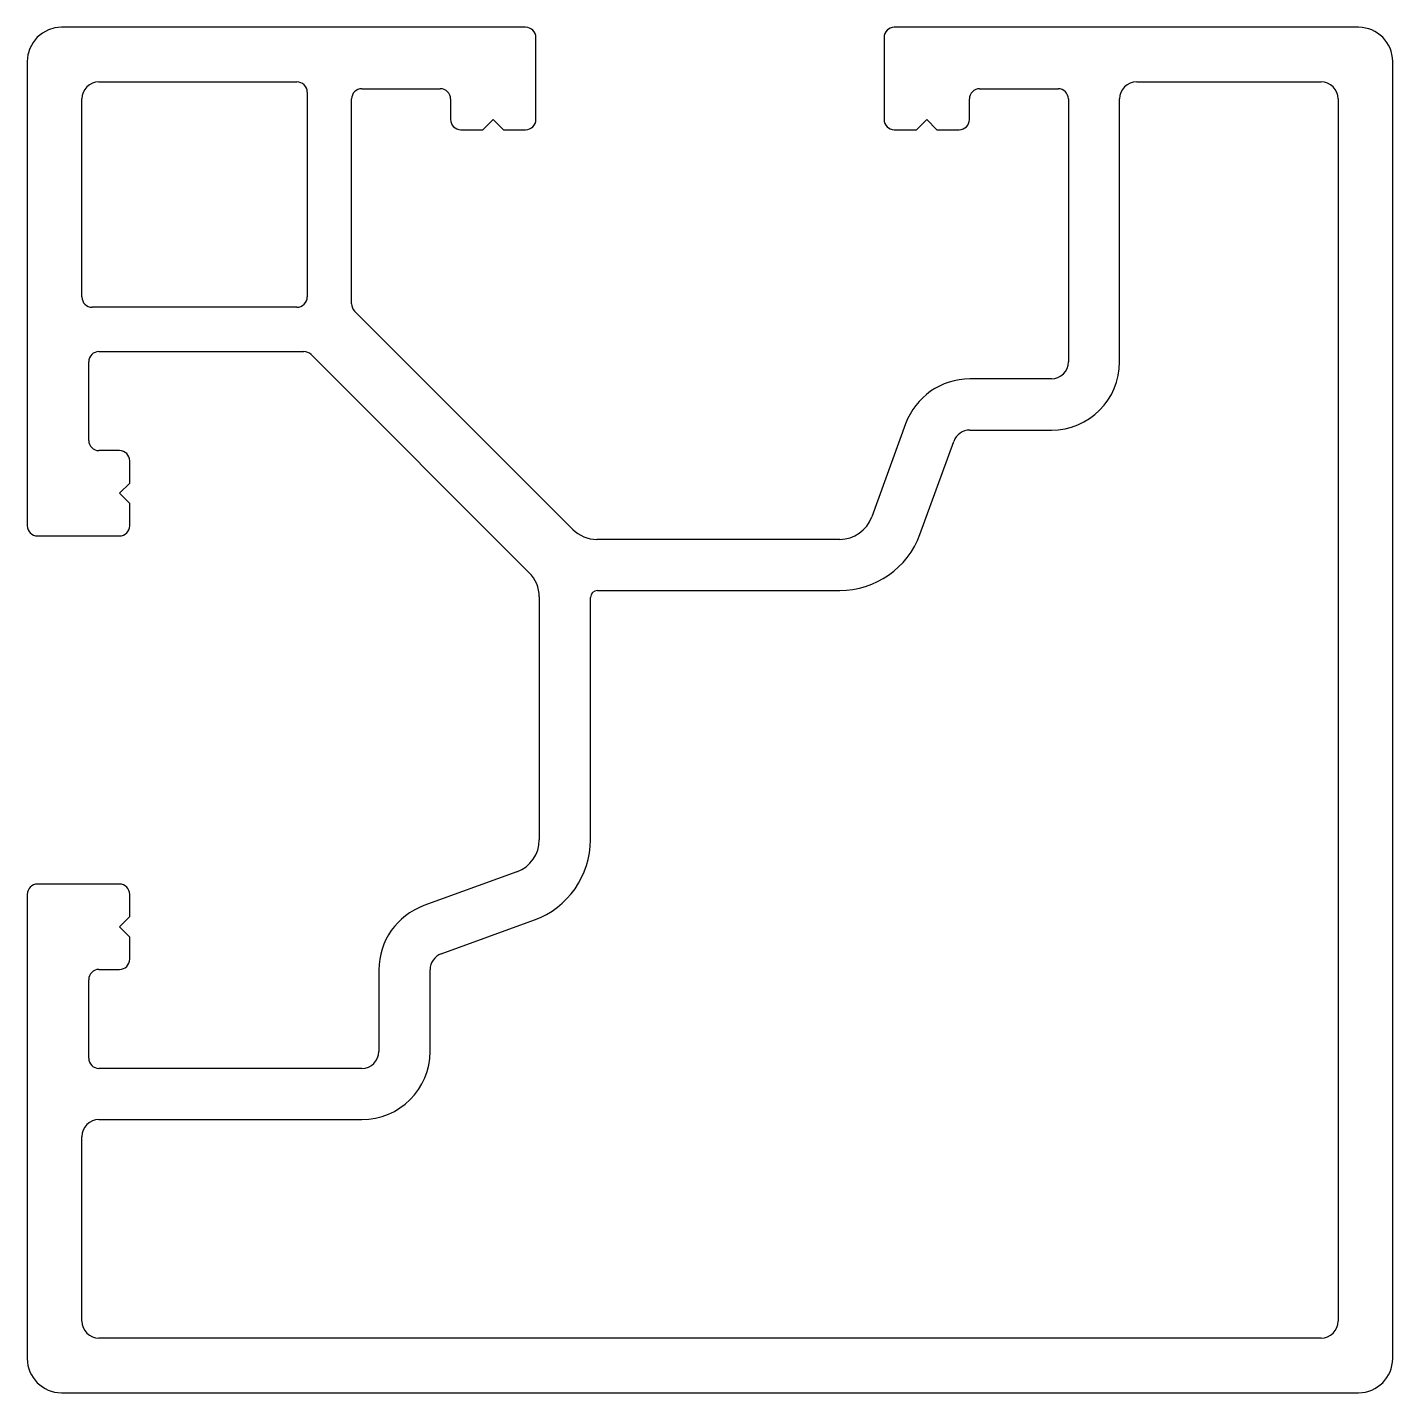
# Model space of a CAD drawing. Extents: x 67.1 to 107.1, y 158.3 to 198.3.
import ezdxf

# ---------------------------------------------------------------- set-up
doc = ezdxf.new("R2010")
doc.units = 0
doc.layers.get('0').update_dxf_attribs({"linetype": 'CONTINUOUS'})

msp = doc.modelspace()

# ---------------------------------------------------------------- linework, layer by layer
for p, q in [((67.585, 198.086), (67.433, 197.961)), ((67.758, 198.178), (67.585, 198.086)), ((67.945, 198.235), (67.758, 198.178)), ((68.14, 198.254), (67.945, 198.235)), ((81.74, 198.254), (68.14, 198.254)), ((106.14, 198.254), (92.54, 198.254)), ((67.216, 197.637), (67.159, 197.449)), ((67.309, 197.81), (67.216, 197.637)), ((67.433, 197.961), (67.309, 197.81)), ((82.04, 195.554), (82.04, 197.954)), ((92.24, 197.954), (92.24, 195.554)), ((67.159, 197.449), (67.14, 197.254)), ((67.14, 197.254), (67.14, 183.654)), ((107.14, 159.254), (107.14, 197.254)), ((69.24, 196.654), (75.04, 196.654)), ((76.94, 196.454), (79.24, 196.454)), ((95.04, 196.454), (97.34, 196.454)), ((99.64, 196.654), (105.04, 196.654)), ((68.74, 190.354), (68.74, 196.154)), ((75.34, 196.354), (75.34, 190.354)), ((76.64, 190.151), (76.64, 196.154)), ((79.54, 196.154), (79.54, 195.554)), ((94.74, 195.554), (94.74, 196.154)), ((97.64, 196.154), (97.64, 188.454)), ((99.14, 188.454), (99.14, 196.154)), ((105.54, 196.154), (105.54, 160.354)), ((79.84, 195.254), (80.49, 195.254)), ((80.49, 195.254), (80.79, 195.554)), ((80.79, 195.554), (81.09, 195.254)), ((81.09, 195.254), (81.74, 195.254)), ((92.54, 195.254), (93.19, 195.254)), ((93.19, 195.254), (93.49, 195.554)), ((93.49, 195.554), (93.79, 195.254)), ((93.79, 195.254), (94.44, 195.254)), ((75.04, 190.054), (69.04, 190.054)), ((83.12, 183.547), (76.728, 189.939)), ((68.94, 186.154), (68.94, 188.454)), ((69.24, 188.754), (75.243, 188.754)), ((75.455, 188.666), (81.847, 182.274)), ((97.14, 187.954), (94.751, 187.954)), ((92.872, 186.638), (91.88, 183.912)), ((94.751, 186.454), (97.14, 186.454)), ((93.289, 183.399), (94.281, 186.125)), ((69.84, 185.854), (69.24, 185.854)), ((70.14, 184.904), (70.14, 185.554)), ((69.84, 184.604), (70.14, 184.904)), ((70.14, 184.304), (69.84, 184.604)), ((70.14, 183.654), (70.14, 184.304)), ((67.44, 183.354), (69.84, 183.354)), ((90.94, 183.254), (83.827, 183.254)), ((83.84, 181.754), (90.94, 181.754)), ((82.14, 181.567), (82.14, 174.454)), ((83.64, 174.454), (83.64, 181.554)), ((81.482, 173.515), (78.756, 172.523)), ((67.14, 172.854), (67.14, 159.254)), ((69.84, 173.154), (67.44, 173.154)), ((70.14, 172.204), (70.14, 172.854)), ((69.84, 171.904), (70.14, 172.204)), ((79.269, 171.113), (81.995, 172.105)), ((70.14, 171.604), (69.84, 171.904)), ((70.14, 170.954), (70.14, 171.604)), ((69.24, 170.654), (69.84, 170.654)), ((77.44, 170.643), (77.44, 168.254)), ((78.94, 168.254), (78.94, 170.643)), ((68.94, 168.054), (68.94, 170.354)), ((76.94, 167.754), (69.24, 167.754)), ((69.24, 166.254), (76.94, 166.254)), ((68.74, 160.354), (68.74, 165.754)), ((105.04, 159.854), (69.24, 159.854)), ((68.14, 158.254), (106.14, 158.254))]:
    msp.add_line(p, q)
for centre, radius, start, end in [((81.74, 197.954), 0.3, 359.9994, 89.9977), ((92.54, 197.954), 0.3, 90.0023, 180.0006), ((106.14, 197.254), 1, 0, 90), ((69.24, 196.154), 0.5, 90, 180), ((75.04, 196.354), 0.3, 0.0023, 90.0035), ((76.94, 196.154), 0.3, 90.0023, 180.0006), ((79.24, 196.154), 0.3, 359.9994, 89.9977), ((95.04, 196.154), 0.3, 90.0023, 180.0006), ((97.34, 196.154), 0.3, 359.9994, 89.9977), ((99.64, 196.154), 0.5, 90, 180), ((105.04, 196.154), 0.5, 0, 90), ((79.84, 195.554), 0.3, 179.9994, 270.0035), ((81.74, 195.554), 0.3, 270.0023, 0.0006), ((92.54, 195.554), 0.3, 179.9994, 269.9977), ((94.44, 195.554), 0.3, 269.9965, 0.0006), ((69.04, 190.354), 0.3, 179.9994, 269.9977), ((75.04, 190.354), 0.3, 269.9965, 0.0006), ((76.94, 190.151), 0.3, 179.9964, 224.9979), ((69.24, 188.454), 0.3, 89.9965, 180.0006), ((75.243, 188.454), 0.3, 45.0021, 90.0007), ((97.14, 188.454), 0.5, 270, 360), ((97.14, 188.454), 2, 270, 360), ((94.751, 185.954), 2, 89.9996, 159.9997), ((94.751, 185.954), 0.5, 89.9985, 159.9984), ((69.24, 186.154), 0.3, 179.9994, 270.0035), ((69.84, 185.554), 0.3, 359.9994, 89.9977), ((67.44, 183.654), 0.3, 179.9994, 269.9977), ((69.84, 183.654), 0.3, 270.0023, 0.0006), ((90.94, 184.254), 1, 270.0017, 340.0006), ((83.827, 184.254), 1, 225.0001, 270.001), ((90.94, 184.254), 2.5, 270.0007, 340.0003), ((81.14, 181.567), 1, 0.0017, 45.0012), ((83.84, 181.554), 0.2, 90, 180), ((81.14, 174.454), 1, 289.9994, 0.0001), ((81.14, 174.454), 2.5, 290.0001, 360), ((67.44, 172.854), 0.3, 90.0023, 180.0006), ((69.84, 172.854), 0.3, 359.9994, 89.9977), ((79.44, 170.643), 2, 109.9994, 179.9996), ((69.84, 170.954), 0.3, 270.0023, 359.9977), ((79.44, 170.643), 0.5, 110.0001, 180), ((69.24, 170.354), 0.3, 89.9965, 180.0006), ((69.24, 168.054), 0.3, 179.9994, 270.0035), ((76.94, 168.254), 0.5, 270, 360), ((76.94, 168.254), 2, 270, 0), ((69.24, 165.754), 0.5, 90, 180), ((69.24, 160.354), 0.5, 180, 270), ((105.04, 160.354), 0.5, 270, 0), ((68.14, 159.254), 1, 180.0004, 269.9996), ((106.14, 159.254), 1, 270.0004, 359.9996)]:
    msp.add_arc(centre, radius, start, end)

doc.saveas('drawing.dxf')
